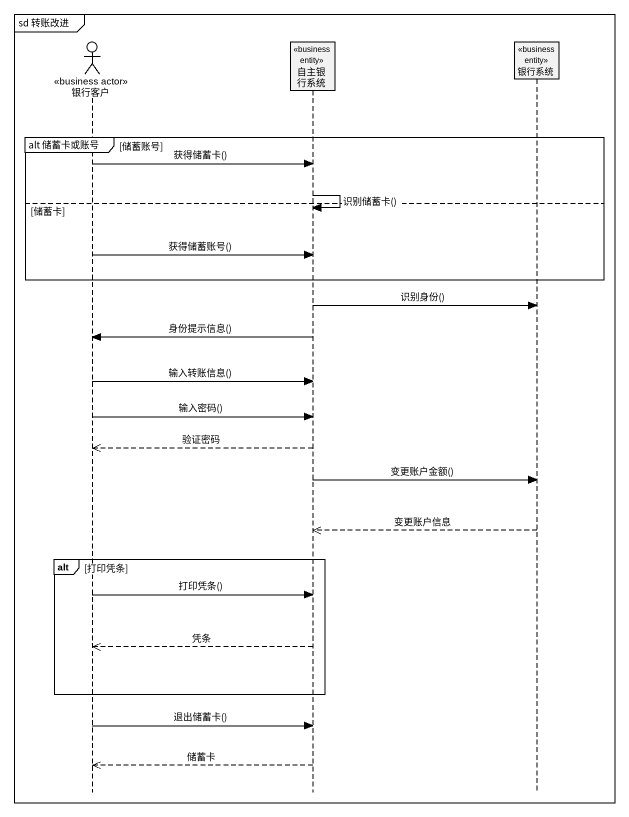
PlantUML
@startuml
mainframe sd 转账改进
hide footbox
actor 银行客户 <<business actor>>
participant 自主银行系统 <<business entity>>
participant 银行系统 <<business entity>>

group alt 储蓄卡或账号 [储蓄账号]
  银行客户 -> 自主银行系统 : 获得储蓄卡()
  自主银行系统 -> 自主银行系统 : 识别储蓄卡()
else 储蓄卡
  银行客户 -> 自主银行系统 : 获得储蓄账号()
end
自主银行系统 -> 银行系统 : 识别身份()
自主银行系统 -> 银行客户 : 身份提示信息()
银行客户 -> 自主银行系统 : 输入转账信息()
银行客户 -> 自主银行系统 : 输入密码()
自主银行系统 -->> 银行客户 : 验证密码
自主银行系统 -> 银行系统 : 变更账户金额()
银行系统 -->> 自主银行系统 : 变更账户信息
alt 打印凭条
  银行客户 -> 自主银行系统 : 打印凭条()
  自主银行系统 -->> 银行客户 : 凭条
end
银行客户 -> 自主银行系统 : 退出储蓄卡()
自主银行系统 -->> 银行客户 : 储蓄卡
@enduml
